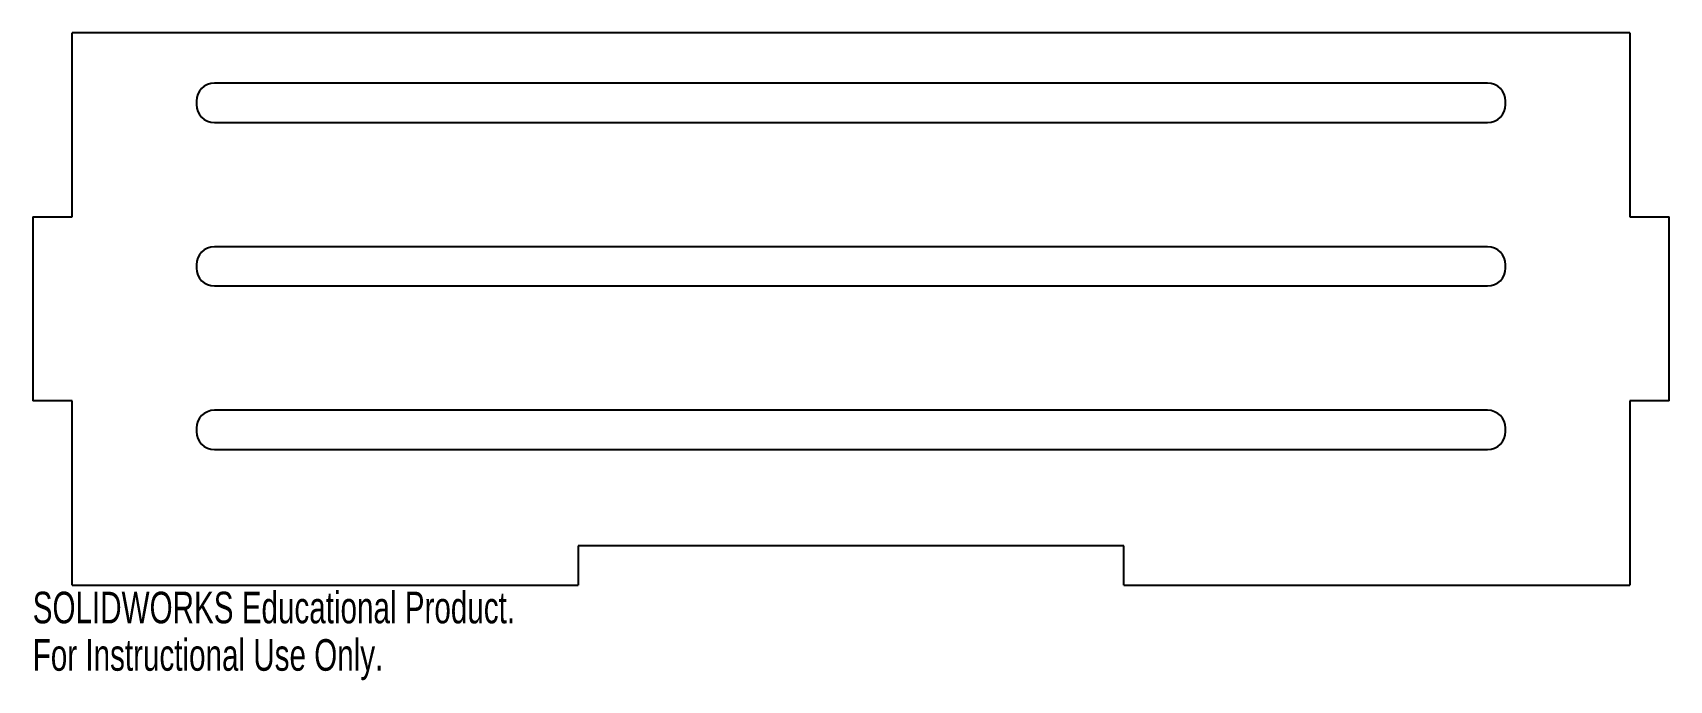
# Model space of a CAD drawing. Header units: millimetres. Extents: x 125 to 375, y 27 to 126.
import ezdxf

# ---------------------------------------------------------------- set-up
doc = ezdxf.new("R2010")
doc.units = ezdxf.units.MM
doc.styles.add('SLDTEXTSTYLE0', font='TXT', dxfattribs={"width": 0.7})

msp = doc.modelspace()

# ---------------------------------------------------------------- linework, layer by layer
at = {"color": 7, "linetype": 'Continuous', "lineweight": 25}
for p, q in [((369, 126.44), (131, 126.44)), ((131, 98.29), (131, 126.44)), ((369, 126.44), (369, 98.29)), ((347.25, 118.72), (152.75, 118.72)), ((150, 115.97), (150, 115.47)), ((350, 115.47), (350, 115.97)), ((152.75, 112.72), (347.25, 112.72)), ((125, 98.29), (125, 70.15)), ((125, 98.29), (131, 98.29)), ((369, 98.29), (375, 98.29)), ((375, 70.15), (375, 98.29)), ((347.25, 93.72), (152.75, 93.72)), ((150, 90.97), (150, 90.47)), ((350, 90.47), (350, 90.97)), ((152.75, 87.72), (347.25, 87.72)), ((131, 70.15), (125, 70.15)), ((131, 42), (131, 70.15)), ((369, 70.15), (369, 42)), ((375, 70.15), (369, 70.15)), ((347.25, 68.72), (152.75, 68.72)), ((150, 65.97), (150, 65.47)), ((350, 65.47), (350, 65.97)), ((152.75, 62.72), (347.25, 62.72)), ((208.33, 48), (208.33, 42)), ((291.67, 48), (208.33, 48)), ((291.67, 42), (291.67, 48)), ((131, 42), (208.33, 42)), ((291.67, 42), (369, 42))]:
    msp.add_line(p, q, dxfattribs=at)
for centre, start, end in [((152.75, 115.97), 90, 180), ((347.25, 115.97), 0, 90), ((152.75, 115.47), 180, 270), ((347.25, 115.47), 270, 0), ((152.75, 90.97), 90, 180), ((347.25, 90.97), 0, 90), ((152.75, 90.47), 180, 270), ((347.25, 90.47), 270, 0), ((152.75, 65.97), 90, 180), ((347.25, 65.97), 0, 90), ((152.75, 65.47), 180, 270), ((347.25, 65.47), 270, 0)]:
    msp.add_arc(centre, 2.75, start, end, dxfattribs=at)

# ---------------------------------------------------------------- texts
at = {"color": 7, "linetype": 'Continuous', "char_height": 4.8336, "attachment_point": 1, "style": 'SLDTEXTSTYLE0'}
for s, insert in [('SOLIDWORKS Educational Product.', (125, 40.98)), ('For Instructional Use Only.', (125, 33.73))]:
    msp.add_mtext(s, dxfattribs=dict(at, insert=insert))

doc.saveas('drawing.dxf')
